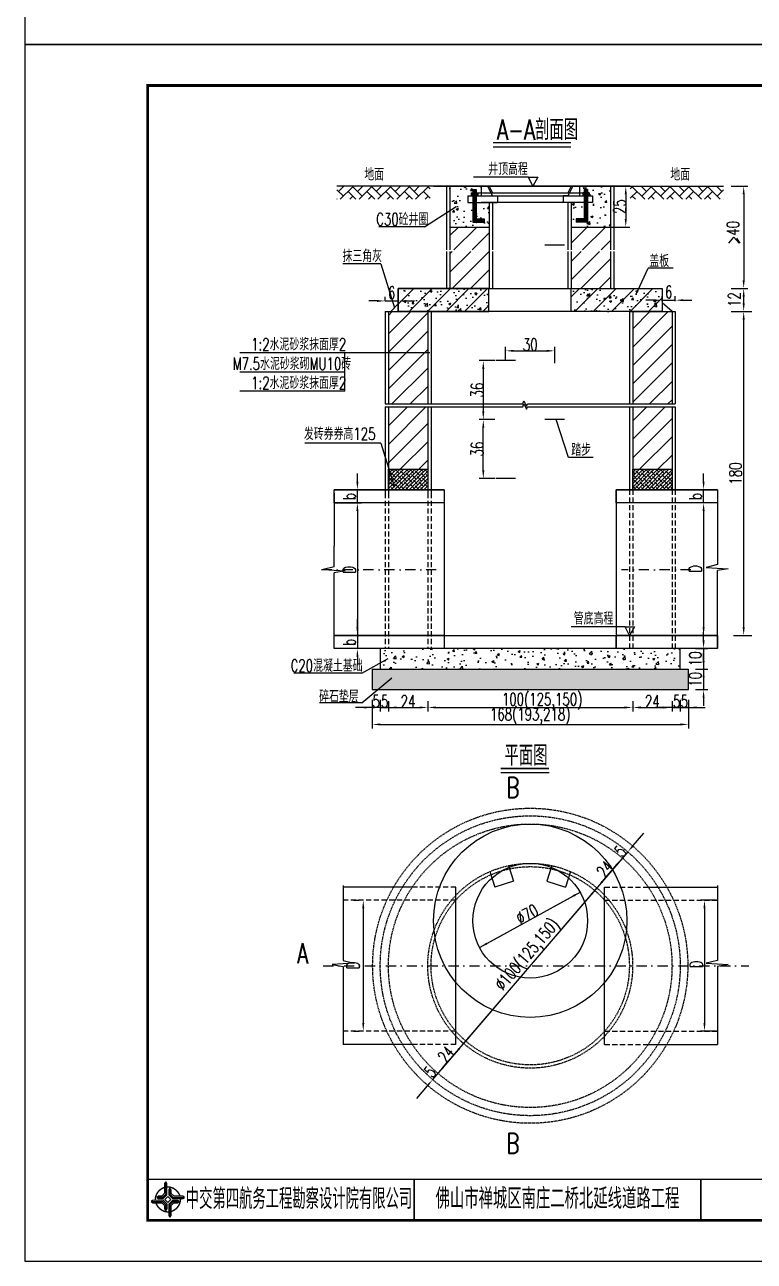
# Model space of a CAD drawing. Extents: x 5781 to 12795, y 1434 to 2653.
# Drawn here: x 5781.4 to 5959.4, y 1795.1 to 2096.9 of the extents above; entities that cross this region are included whole.
import ezdxf
from ezdxf.enums import TextEntityAlignment as Align

# ---------------------------------------------------------------- set-up
doc = ezdxf.new("R2010")
doc.units = 0
doc.header["$LTSCALE"] = 5
doc.linetypes.add('DASHDOT', pattern=[1, 0.5, -0.25, 0, -0.25])
doc.linetypes.add('HIDDEN', pattern=[0.375, 0.25, -0.125])
doc.layers.get('0').update_dxf_attribs({"linetype": 'CONTINUOUS'})
for name, color, linetype in [('YOLLOW', 7, 'CONTINUOUS'), ('中心线', 2, 'DASHDOT'), ('图框', 7, 'CONTINUOUS'), ('填充', 8, 'CONTINUOUS'), ('尺寸标注', 4, 'CONTINUOUS'), ('文字', 7, 'CONTINUOUS'), ('文字字符', 7, 'CONTINUOUS'), ('结构', 7, 'CONTINUOUS'), ('结构1', 1, 'CONTINUOUS'), ('结构2', 7, 'CONTINUOUS'), ('钢筋', 1, 'CONTINUOUS'), ('钢筋2', 3, 'CONTINUOUS')]:
    doc.layers.add(name, color=color, linetype=linetype)
doc.styles.get("Standard").update_dxf_attribs({"font": 'simplex1.shx', "width": 0.7, "bigfont": 'hztxt.shx'})

# ---------------------------------------------------------------- blocks, each defined once
blk = doc.blocks.new('tb')
at = {"lineweight": -3}
h = blk.add_hatch(color=256, dxfattribs=at)
h.paths.add_polyline_path([(-1.23, -0.13), (-3.78, -0.14), (-4.14, -0.41), (-1.4, -0.44), (-0.56, -1.24), (-0.54, -2.62), (-0.27, -2.2), (-0.26, -1.06)])
h.paths.add_polyline_path([(0.13, -1.08), (0.14, -3.86), (0.41, -4.26), (0.44, -1.24), (1.25, -0.43), (2.66, -0.43), (2.26, -0.16), (1.07, -0.15)])
h.paths.add_polyline_path([(1.08, 0.3), (3.62, 0.3), (4.02, 0.56), (1.25, 0.57), (0.43, 1.39), (0.43, 2.8), (0.16, 2.41), (0.15, 1.24)])
h.paths.add_polyline_path([(-0.28, 1.21), (-0.28, 3.99), (-0.56, 4.39), (-0.57, 1.41), (-1.38, 0.6), (-2.74, 0.56), (-2.33, 0.3), (-1.2, 0.29)])
for p, q in [((-0.56, 4.39), (-0.57, 1.41)), ((-1.38, 0.6), (-2.74, 0.56)), ((-0.57, 1.41), (-1.38, 0.6)), ((0.43, 2.8), (0.43, 1.39)), ((0.43, 1.39), (1.25, 0.57)), ((1.25, 0.57), (4.02, 0.56)), ((-4.14, -0.41), (-1.4, -0.44)), ((-1.4, -0.44), (-0.56, -1.24)), ((-0.56, -1.24), (-0.54, -2.62)), ((0.41, -4.26), (0.44, -1.24)), ((0.44, -1.24), (1.25, -0.43)), ((1.25, -0.43), (2.66, -0.43))]:
    blk.add_line(p, q, dxfattribs=at)
at = {"lineweight": -3, "const_width": 0.35, "flags": 128}
for points in [[(-0.9, 3.02, 0.324167), (-3.16, -0.14)], [(2.88, 0.92, 0.324403), (-0.24, 3.15)], [(0.75, -2.86, 0.325418), (3.02, 0.26)], [(-2.98, -0.76, 0.322976), (0.14, -2.98)]]:
    blk.add_lwpolyline(points, format="xyb", dxfattribs=at)
at = {"lineweight": -3, "flags": 128}
for points in [[(-0.9, 3.99), (-0.9, 1.58), (-1.53, 0.91), (-2.34, 0.91), (-2.74, 0.56), (-2.33, 0.3), (-1.2, 0.29), (-0.28, 1.21), (-0.28, 3.99), (-0.56, 4.39)], [(-0.04, 0.77), (0.68, 0.04), (-0.04, -0.69), (-0.77, 0.05)], [(3.62, 0.92), (1.43, 0.92), (0.77, 1.54), (0.77, 2.38), (0.43, 2.8), (0.16, 2.41), (0.15, 1.24), (1.08, 0.3), (3.62, 0.3), (4.02, 0.56)], [(-3.73, -0.76), (-1.54, -0.76), (-0.89, -1.39), (-0.89, -2.21), (-0.54, -2.62), (-0.27, -2.2), (-0.26, -1.06), (-1.23, -0.13), (-3.78, -0.14), (-4.14, -0.41)], [(0.75, -3.85), (0.75, -1.43), (1.4, -0.78), (2.26, -0.78), (2.66, -0.43), (2.26, -0.16), (1.07, -0.15), (0.13, -1.08), (0.14, -3.86), (0.41, -4.26)]]:
    blk.add_lwpolyline(points, close=True, dxfattribs=at)
blk = doc.blocks.new('DIM')
at = {"layer": '尺寸标注'}
blk.add_solid([(-1, -0.125), (-1, 0.125), (0, 0)], dxfattribs=at)
blk = doc.blocks.new('123')
at = {"layer": '图框'}
blk.add_lwpolyline([(6201.38, 2092.12), (6201.38, 2389.12), (5781.38, 2389.12), (5781.38, 2092.12)], close=True, dxfattribs=at)

msp = doc.modelspace()

# ---------------------------------------------------------------- hatches: boundary and pattern name
at = {"layer": '填充'}
h = msp.add_hatch(dxfattribs=at)
h.set_pattern_fill('AR-HBONE', color=8, scale=0.016, style=0)
h.set_pattern_definition([(45, (6152.2422, 1849.3511), (2e-16, 2.2989456), [4.8768, -1.6256]), (135, (6153.3917, 1850.5006), (2e-16, 2.2989456), [4.8768, -1.6256])])
h.paths.add_polyline_path([(5880.3313, 2057.5537), (5857.5653, 2057.5537), (5857.5653, 2054.3537), (5880.3313, 2054.3537)])
h = msp.add_hatch(dxfattribs=at)
h.set_pattern_fill('AR-CONC', color=8, scale=0.03, style=0)
h.set_pattern_definition([(50, (4589.226, 2491.76), (5.46554, -0.478173), [0.5715, -6.2865]), (355, (4589.226, 2491.76), (-1.057285, 5.7317), [0.4572, -5.0292]), (100.451, (4589.6816, 2491.72), (4.408275, 5.2535), [0.4857, -5.3427]), (46.1842, (4589.226, 2493.284), (8.13237, -1.26127), [0.85725, -9.42975]), (96.6356, (4589.904, 2493.179), (7.122127, 7.422767), [0.72855, -8.01405]), (351.184, (4589.226, 2493.284), (7.12214, 7.422754), [0.6858, -7.5438]), (21, (4589.988, 2492.903), (4.548446, -3.067966), [0.5715, -6.2865]), (326, (4589.988, 2492.903), (1.85406, 5.52564), [0.4572, -5.0292]), (71.4514, (4590.367, 2492.6473), (6.402495, 2.457686), [0.4857, -5.3427]), (37.5, (4589.2262, 2491.76), (0.092658, 2.5366512), [0, -4.96824, 0, -5.1054, 0, -5.04825]), (7.5, (4589.2262, 2491.76), (2.00459, 3.005417), [0, -2.91084, 0, -4.85394, 0, -1.92405]), (327.5, (4587.527, 2491.76), (4.067718, -0.1718623), [0, -1.905, 0, -5.9436, 0, -7.8867]), (317.5, (4586.765, 2491.76), (4.443875, 0.762795), [0, -2.4765, 0, -3.94716, 0, -5.6007])])
h.paths.add_polyline_path([(5890.7313, 2053.5544), (5889.5313, 2053.5544), (5889.5313, 2055.1544), (5890.3313, 2055.1544), (5890.3313, 2055.9544), (5890.7313, 2055.9544), (5890.7313, 2056.7544), (5891.5313, 2056.7544), (5891.5313, 2055.9544), (5892.7313, 2055.9544), (5892.7313, 2057.5158), (5885.1313, 2057.5158), (5885.1313, 2047.5544), (5894.7313, 2047.5544), (5894.7313, 2053.5544), (5892.7313, 2053.5544), (5891.5313, 2053.5544), (5891.5313, 2049.5544), (5893.5313, 2049.5544), (5893.5313, 2048.7544), (5890.7313, 2048.7544)])
h.paths.add_polyline_path([(5924.3313, 2057.5158), (5916.7313, 2057.5158), (5916.7313, 2055.9544), (5917.9313, 2055.9544), (5917.9313, 2056.7544), (5918.7313, 2056.7544), (5918.7313, 2055.9544), (5919.1313, 2055.9544), (5919.1313, 2055.1544), (5919.9313, 2055.1544), (5919.9313, 2053.5544), (5918.7313, 2053.5544), (5918.7313, 2048.7544), (5915.9313, 2048.7544), (5915.9313, 2049.5544), (5917.9313, 2049.5544), (5917.9313, 2053.5544), (5914.7313, 2053.5544), (5914.7313, 2047.5544), (5924.3313, 2047.5544)])
h = msp.add_hatch(dxfattribs=at)
h.set_pattern_fill('AR-HBONE', color=8, scale=0.016, style=0)
h.set_pattern_definition([(135, (5657.2204, 1849.3511), (-2e-16, 2.2989456), [4.8768, -1.6256]), (45, (5656.071, 1850.5006), (-2e-16, 2.2989456), [4.8768, -1.6256])])
h.paths.add_polyline_path([(5929.1313, 2057.5537), (5951.8973, 2057.5537), (5951.8973, 2054.3537), (5929.1313, 2054.3537)])
h = msp.add_hatch(dxfattribs=at)
h.set_pattern_fill('ANSI31', color=8, style=0)
h.set_pattern_definition([(45, (4589.2262, 2491.76), (-2.245064, 2.245064), [])])
h.paths.add_polyline_path([(5894.7313, 2041.9664), (5894.7313, 2047.5544), (5885.1313, 2047.5544), (5885.1313, 2041.9664)])
h.paths.add_polyline_path([(5885.1313, 2041.5918), (5885.1313, 2032.5537), (5894.7313, 2032.5537), (5894.7313, 2041.5918)])
h.paths.add_polyline_path([(5914.7313, 2032.5537), (5924.3313, 2032.5537), (5924.3313, 2041.5918), (5914.7313, 2041.5918)])
h.paths.add_polyline_path([(5914.7313, 2041.9664), (5924.3313, 2041.9664), (5924.3313, 2047.5544), (5914.7313, 2047.5544)])
h.paths.add_polyline_path([(5929.7313, 2004.404), (5939.3313, 2004.404), (5939.3313, 2026.9537), (5929.7313, 2026.9537)])
h.paths.add_polyline_path([(5879.7313, 2026.9537), (5870.1313, 2026.9537), (5870.1313, 2004.404), (5879.7313, 2004.404)])
h = msp.add_hatch(dxfattribs=at)
h.set_pattern_fill('AR-CONC', color=256, scale=0.03, style=0)
h.set_pattern_definition([(50, (4589.226, 2474.1672), (5.46554, -0.478173), [0.5715, -6.2865]), (355, (4589.226, 2474.167), (-1.057285, 5.7317), [0.4572, -5.0292]), (100.451, (4589.6816, 2474.1274), (4.408275, 5.2535), [0.4857, -5.3427]), (46.1842, (4589.226, 2475.691), (8.13237, -1.26127), [0.85725, -9.42975]), (96.6356, (4589.904, 2475.586), (7.122127, 7.422767), [0.72855, -8.01405]), (351.184, (4589.226, 2475.691), (7.12214, 7.422754), [0.6858, -7.5438]), (21, (4589.988, 2475.3102), (4.548446, -3.067966), [0.5715, -6.2865]), (326, (4589.988, 2475.31), (1.85406, 5.52564), [0.4572, -5.0292]), (71.4514, (4590.367, 2475.0546), (6.402495, 2.457686), [0.4857, -5.3427]), (37.5, (4589.2262, 2474.1672), (0.092658, 2.5366512), [0, -4.96824, 0, -5.1054, 0, -5.04825]), (7.5, (4589.2262, 2474.1672), (2.00459, 3.005417), [0, -2.91084, 0, -4.85394, 0, -1.92405]), (327.5, (4587.527, 2474.1672), (4.067718, -0.1718623), [0, -1.905, 0, -5.9436, 0, -7.8867]), (317.5, (4586.765, 2474.1672), (4.443875, 0.762795), [0, -2.4765, 0, -3.94716, 0, -5.6007])])
h.paths.add_polyline_path([(5894.6403, 2026.9537), (5894.6403, 2032.5537), (5872.5313, 2032.5537), (5872.5313, 2026.9537)])
h.paths.add_polyline_path([(5914.7313, 2032.5537), (5914.7313, 2026.9537), (5936.9313, 2026.9537), (5936.9313, 2032.5537)])
h = msp.add_hatch(dxfattribs=at)
h.set_pattern_fill('ANSI31', color=8, style=0)
h.set_pattern_definition([(45, (4283.338, 1184.5194), (-2.245064, 2.245064), [])])
h.paths.add_polyline_path([(5879.7313, 2003.6799), (5870.1313, 2003.6799), (5870.1313, 1988.7449), (5870.2263, 1988.4376), (5879.7313, 1988.4376)])
h.paths.add_polyline_path([(5929.7313, 1988.4376), (5939.3313, 1988.4376), (5939.3313, 2003.6799), (5929.7313, 2003.6799)])
h = msp.add_hatch(dxfattribs=at)
h.set_pattern_fill('ANSI38', color=8, scale=0.2, style=0)
h.set_pattern_definition([(45, (4283.3379, 1184.51944), (-0.4490128, 0.4490128), []), (135, (4283.3379, 1184.51944), (-1.34703842, 0.4490128), [1.5875, -0.9525])])
h.paths.add_polyline_path([(5879.7313, 1988.4376), (5870.1313, 1988.4376), (5870.1313, 1983.4376), (5879.7313, 1983.4376)])
h.paths.add_polyline_path([(5939.3313, 1988.4376), (5929.7313, 1988.4376), (5929.7313, 1983.4376), (5939.3313, 1983.4376)])
h = msp.add_hatch(dxfattribs=at)
h.set_pattern_fill('AR-CONC', color=8, scale=0.03, style=0)
h.set_pattern_definition([(50, (5123.338, 888.5194), (5.46554, -0.478173), [0.5715, -6.2865]), (355, (5123.338, 888.5194), (-1.057285, 5.7317), [0.4572, -5.0292]), (100.451, (5123.7933, 888.4796), (4.408275, 5.2535), [0.4857, -5.3427]), (46.1842, (5123.338, 890.0434), (8.13237, -1.26127), [0.85725, -9.42975]), (96.6356, (5124.0156, 889.938), (7.122127, 7.422767), [0.72855, -8.01405]), (351.184, (5123.338, 890.0434), (7.12214, 7.422754), [0.6858, -7.5438]), (21, (5124.1, 889.6624), (4.548446, -3.067966), [0.5715, -6.2865]), (326, (5124.1, 889.6624), (1.85406, 5.52564), [0.4572, -5.0292]), (71.4514, (5124.479, 889.407), (6.402495, 2.457686), [0.4857, -5.3427]), (37.5, (5123.3379, 888.5194), (0.092658, 2.5366512), [0, -4.96824, 0, -5.1054, 0, -5.04825]), (7.5, (5123.338, 888.5194), (2.00459, 3.005417), [0, -2.91084, 0, -4.85394, 0, -1.92405]), (327.5, (5121.6386, 888.5194), (4.067718, -0.1718623), [0, -1.905, 0, -5.9436, 0, -7.8867]), (317.5, (5120.8766, 888.5194), (4.443875, 0.762795), [0, -2.4765, 0, -3.94716, 0, -5.6007])])
h.paths.add_polyline_path([(5941.3313, 1939.6601), (5941.3313, 1944.6601), (5868.1313, 1944.6601), (5868.1313, 1939.6601)])
at = {"layer": '尺寸标注'}
h = msp.add_hatch(dxfattribs=at)
h.set_pattern_fill('ANSI31', color=256, style=0)
h.set_pattern_definition([(45, (4589.2262, 2474.1672), (-2.245064, 2.245064), [])])
h.paths.add_polyline_path([(5894.6403, 2026.9537), (5894.6403, 2032.5537), (5872.5313, 2032.5537), (5872.5313, 2026.9537)])
h.paths.add_polyline_path([(5936.9313, 2026.9537), (5936.9313, 2032.5537), (5914.7313, 2032.5537), (5914.7313, 2026.9537)])
h = msp.add_hatch(dxfattribs=at)
h.set_pattern_fill('AR-SAND', color=8, scale=0.03, style=0)
h.set_pattern_definition([(37.5, (5123.3379, 888.5194), (-0.0480009, 1.4682397), [0, -1.15824, 0, -1.2954, 0, -1.23825]), (7.5, (5123.3379, 888.5194), (1.3485698, 2.1504753), [0, -0.62484, 0, -1.04394, 0, -0.40005]), (327.5, (5122.4006, 888.5194), (2.3729771, 0.0043116), [0, -0.381, 0, -1.3716, 0, -1.7907]), (317.5, (5122.4006, 888.5194), (2.2906694, 0.668788), [0, -0.1905, 0, -0.89916, 0, -1.0287])])
h.paths.add_polyline_path([(5943.3313, 1939.6601), (5866.1313, 1939.6601), (5866.1313, 1934.6601), (5943.3313, 1934.6601)])

# ---------------------------------------------------------------- linework, layer by layer
for p, q in [((5895.6665, 2067.1595), (5914.6679, 2067.1595)), ((5880.3313, 2057.5537), (5857.5653, 2057.5537)), ((5929.1313, 2057.5537), (5951.8973, 2057.5537)), ((5897.5284, 1914.4121), (5909.326, 1914.4121))]:
    msp.add_line(p, q)
at = {"const_width": 0.4}
for points in [[(5895.6665, 2068.1595), (5914.6679, 2068.1595)], [(5897.5284, 1915.4121), (5909.326, 1915.4121)]]:
    msp.add_lwpolyline(points, dxfattribs=at)
at = {"layer": 'YOLLOW'}
for p, q in [((5868.2605, 1994.7933), (5849.6994, 1994.7933)), ((5868.2605, 1994.7933), (5871.5876, 1984.0364)), ((5863.647, 1938.6606), (5847.0762, 1938.6606)), ((5863.647, 1931.4624), (5853.3282, 1931.4624))]:
    msp.add_line(p, q, dxfattribs=at)
at = {"layer": '中心线'}
for p, q in [((5881.8038, 1963.8601), (5853.7806, 1963.8601)), ((5943.912, 1963.8601), (5927.0325, 1963.8601)), ((5854.193, 1867.2516), (5958.0755, 1867.2516))]:
    msp.add_line(p, q, dxfattribs=at)
at = {"layer": '图框'}
for points, const_width in [([(6191.3768, 2082.1207), (5811.3768, 2082.1207), (5811.3768, 1805.1207), (6191.3768, 1805.1207), (6191.3768, 2082.1207)], 0.7), ([(5811.3768, 1815.1207), (6191.3768, 1815.1207)], 0.4), ([(5876.3768, 1815.1207), (5876.3768, 1805.1207)], 0.4), ([(5946.3768, 1805.1207), (5946.3768, 1815.1207)], 0.4)]:
    msp.add_lwpolyline(points, dxfattribs=dict(at, const_width=const_width))
at = {"layer": '填充'}
for p, q in [((5857.1115, 1980.2376), (5863.5574, 1980.2376)), ((5857.1115, 1947.8601), (5863.5574, 1947.8601)), ((5866.1313, 1930.2926), (5864.1313, 1930.2926))]:
    msp.add_line(p, q, dxfattribs=at)
at = {"layer": '尺寸标注'}
for p, q in [((5904.3473, 2059.7272), (5890.861, 2059.7272)), ((5904.3473, 2059.7272), (5906.6162, 2059.7272)), ((5905.3485, 2057.5671), (5904.3473, 2059.7272)), ((5906.6162, 2059.7272), (5905.3485, 2057.5671)), ((5925.3313, 2057.5544), (5929.0495, 2057.5544)), ((5928.0495, 2055.5544), (5928.0495, 2049.5544)), ((5953.7836, 2057.5537), (5957.8235, 2057.5537)), ((5956.8235, 2055.5537), (5956.8235, 2034.5537)), ((5878.9669, 2047.5828), (5886.6292, 2052.5698)), ((5878.9669, 2047.5828), (5867.8158, 2047.5828)), ((5924.5313, 2047.5544), (5929.0495, 2047.5544)), ((5955.0451, 2044.844), (5955.9044, 2043.6588)), ((5868.2605, 2038.6126), (5858.9751, 2038.6126)), ((5868.2605, 2038.6126), (5871.5876, 2027.8557)), ((5930.5922, 2031.1806), (5933.4977, 2037.4969)), ((5939.575, 2037.4969), (5933.4977, 2037.4969)), ((5953.7836, 2032.5537), (5957.8235, 2032.5537)), ((5953.7836, 2032.5537), (5957.8235, 2032.5537)), ((5867.3313, 2029.5171), (5865.3313, 2029.5171)), ((5869.3313, 2029.4537), (5869.3313, 2030.5171)), ((5869.3313, 2029.5171), (5872.5313, 2029.5171)), ((5870.6856, 2026.9537), (5872.5313, 2028.7994)), ((5872.5313, 2029.4537), (5872.5313, 2030.5171)), ((5874.5313, 2029.5171), (5876.5313, 2029.5171)), ((5934.9313, 2029.7028), (5932.9313, 2029.7028)), ((5936.9313, 2029.4537), (5936.9313, 2030.7028)), ((5936.9313, 2029.7028), (5940.1313, 2029.7028)), ((5939.3313, 2026.9537), (5936.9313, 2029.0537)), ((5940.1313, 2029.4537), (5940.1313, 2030.7028)), ((5942.1313, 2029.7028), (5944.1313, 2029.7028)), ((5956.8235, 2028.9537), (5956.8235, 2030.5537)), ((5953.7836, 2026.9537), (5957.8235, 2026.9537)), ((5953.7836, 2026.9537), (5957.8235, 2026.9537)), ((5954.3441, 2026.9537), (5958.8235, 2026.9537)), ((5956.8235, 1949.8601), (5956.8235, 2024.9537)), ((5880.2736, 2016.894), (5833.8666, 2016.894)), ((5859.4606, 2007.4794), (5859.4606, 2016.894)), ((5898.7313, 2015.1537), (5898.7313, 2018.3448)), ((5900.7313, 2017.3448), (5908.7313, 2017.3448)), ((5910.7313, 2014.33), (5910.7313, 2018.3448)), ((5896.1313, 2014.9537), (5892.2779, 2014.9537)), ((5859.4606, 2012.1422), (5833.8666, 2012.1422)), ((5893.2779, 2012.9537), (5893.2779, 2002.5537)), ((5859.4606, 2007.4794), (5833.8666, 2007.4794)), ((5896.1313, 2000.5537), (5892.2779, 2000.5537)), ((5896.1313, 2000.5537), (5892.2779, 2000.5537)), ((5893.2779, 1988.1537), (5893.2779, 1998.5537)), ((5914.0544, 1991.3059), (5911.0308, 2000.5537)), ((5920.0733, 1991.3059), (5914.0544, 1991.3059)), ((5862.5574, 1985.4376), (5862.5574, 1987.4376)), ((5896.1313, 1986.1537), (5892.2779, 1986.1537)), ((5947.0387, 1985.4376), (5947.0387, 1987.4376)), ((5862.5574, 1980.2376), (5862.5574, 1983.4376)), ((5947.0387, 1980.2376), (5947.0387, 1983.4376)), ((5950.1981, 1980.2376), (5946.2549, 1980.2376)), ((5862.5574, 1978.2376), (5862.5574, 1947.8601)), ((5862.5574, 1978.2376), (5862.5574, 1976.2376)), ((5947.0387, 1978.2376), (5947.0387, 1949.8601)), ((5947.0387, 1978.2376), (5947.0387, 1976.2376)), ((5862.5574, 1949.8601), (5862.5574, 1951.8601)), ((5927.9298, 1950.0195), (5914.7126, 1950.0195)), ((5928.9309, 1947.8595), (5927.9298, 1950.0195)), ((5927.9298, 1950.0195), (5930.1986, 1950.0195)), ((5930.1986, 1950.0195), (5928.9309, 1947.8595)), ((5862.5574, 1947.8601), (5862.5574, 1944.6601)), ((5950.1981, 1947.8601), (5946.2549, 1947.8601)), ((5947.0387, 1946.6601), (5947.0387, 1948.6601)), ((5954.3441, 1947.8601), (5958.8235, 1947.8601)), ((5945.097, 1944.6601), (5948.0387, 1944.6601)), ((5947.0387, 1944.6601), (5947.0387, 1939.6601)), ((5862.5574, 1942.6601), (5862.5574, 1940.6601)), ((5863.647, 1938.6606), (5870.0249, 1942.2886)), ((5947.0387, 1941.6601), (5947.0387, 1943.6601)), ((5945.097, 1939.6601), (5948.0387, 1939.6601)), ((5945.097, 1939.6601), (5948.0387, 1939.6601)), ((5947.0387, 1939.6601), (5947.0387, 1934.6601)), ((5863.647, 1931.4624), (5870.9307, 1937.5155)), ((5947.0387, 1937.6601), (5947.0387, 1935.6601)), ((5866.1313, 1932.1601), (5866.1313, 1929.2926)), ((5866.1313, 1932.1601), (5866.1313, 1925.1546)), ((5868.1313, 1932.1601), (5868.1313, 1929.2926)), ((5868.1313, 1931.8075), (5868.1313, 1929.2926)), ((5870.1313, 1931.8075), (5870.1313, 1929.2926)), ((5870.1313, 1931.8075), (5870.1313, 1929.2926)), ((5879.7313, 1931.8075), (5879.7313, 1929.2926)), ((5879.7313, 1931.8075), (5879.7313, 1929.2926)), ((5929.7313, 1931.8075), (5929.7313, 1929.2926)), ((5929.7313, 1931.8075), (5929.7313, 1929.2926)), ((5939.3313, 1931.8075), (5939.3313, 1929.2926)), ((5941.3313, 1932.1601), (5941.3313, 1929.2926)), ((5941.3313, 1931.8075), (5941.3313, 1929.2926)), ((5943.3313, 1932.1601), (5943.3313, 1929.2926)), ((5943.3313, 1932.1601), (5943.3313, 1925.1546)), ((5945.097, 1934.6601), (5948.0387, 1934.6601)), ((5947.0387, 1932.6601), (5947.0387, 1930.6601)), ((5864.1313, 1930.2926), (5862.1313, 1930.2926)), ((5868.1313, 1930.2926), (5866.1313, 1930.2926)), ((5868.1313, 1930.2926), (5876.198, 1930.2926)), ((5870.1313, 1930.2926), (5872.1313, 1930.2926)), ((5872.1313, 1930.2926), (5877.7313, 1930.2926)), ((5881.7313, 1930.2926), (5927.7313, 1930.2926)), ((5931.7313, 1930.2926), (5937.3313, 1930.2926)), ((5937.3313, 1930.2926), (5935.3313, 1930.2926)), ((5939.3313, 1930.2926), (5937.3313, 1930.2926)), ((5939.3313, 1930.2926), (5947.398, 1930.2926)), ((5941.3313, 1930.2926), (5943.3313, 1930.2926)), ((5945.3313, 1930.2926), (5947.3313, 1930.2926)), ((5868.1313, 1926.1546), (5941.3313, 1926.1546)), ((5929.8447, 1896.565), (5932.4905, 1899.6533)), ((5928.5435, 1895.0462), (5880.9191, 1839.457)), ((5922.2977, 1887.7558), (5925.9411, 1892.0085)), ((5925.9411, 1892.0085), (5924.6399, 1890.4897)), ((5920.9965, 1886.237), (5888.4661, 1848.2663)), ((5916.963, 1885.2316), (5892.4314, 1871.7427)), ((5915.2104, 1884.2679), (5894.184, 1872.7064)), ((5861.6371, 1883.2516), (5862.987, 1883.2516)), ((5863.987, 1881.2516), (5863.987, 1853.2516)), ((5950.1981, 1883.2516), (5946.2549, 1883.2516)), ((5947.2549, 1881.6291), (5947.2549, 1853.2516)), ((5861.6371, 1851.2516), (5862.987, 1851.2516)), ((5950.1981, 1851.2516), (5946.2549, 1851.2516)), ((5888.3142, 1848.3964), (5887.7067, 1848.9169)), ((5887.1649, 1846.7474), (5883.5215, 1842.4947)), ((5883.5215, 1842.4947), (5884.8227, 1844.0135)), ((5879.6179, 1837.9382), (5876.9721, 1834.8499))]:
    msp.add_line(p, q, dxfattribs=at)
at = {"layer": '尺寸标注', "color": 0}
msp.add_line((5883.7313, 1947.8601), (5925.7309, 1947.8595), dxfattribs=at)
at = {"layer": '尺寸标注', "color": 1}
msp.add_line((5866.1313, 1939.6601), (5943.3313, 1939.6601), dxfattribs=at)
at = {"layer": '尺寸标注', "color": 0, "linetype": 'HIDDEN', "ltscale": 0.1}
msp.add_circle((5904.7313, 1867.2516), 38.4552, dxfattribs=at)
at = {"layer": '文字'}
for points in [[(5900.2313, 1913.6133, 0, 0.7, 0), (5902.2313, 1913.6133, 0, 0, 0), (5904.7313, 1913.6133, 0, 0, 0), (5904.7313, 1908.8165, 0, 0, 0)], [(5846.5275, 1871.5757, 0, 0.7, 0), (5846.5275, 1869.5757, 0, 0, 0), (5846.5275, 1867.0757, 0, 0, 0), (5851.3243, 1867.0757, 0, 0, 0)], [(5900.2313, 1821.2113, 0, 0.7, 0), (5902.2313, 1821.2113, 0, 0, 0), (5904.7313, 1821.2113, 0, 0, 0), (5904.7313, 1826.0081, 0, 0, 0)]]:
    msp.add_lwpolyline(points, format="xyseb", dxfattribs=at)
at = {"layer": '结构'}
for p, q in [((5892.7313, 2055.1544), (5916.7313, 2055.1544)), ((5916.7313, 2053.5544), (5892.7313, 2053.5544)), ((5950.3981, 1983.447), (5950.3981, 1965.1746)), ((5856.9115, 1982.6376), (5856.9115, 1969.704)), ((5856.9115, 1964.6477), (5856.9115, 1969.704)), ((5950.3981, 1965.1746), (5947.6796, 1964.4822)), ((5856.9115, 1964.6477), (5854.193, 1963.9553)), ((5854.193, 1963.9553), (5859.5854, 1963.6431)), ((5859.5854, 1963.6431), (5856.9115, 1963.1814)), ((5856.9115, 1947.8601), (5856.9115, 1963.1814)), ((5947.6796, 1964.4822), (5953.072, 1964.17)), ((5953.072, 1964.17), (5950.3981, 1963.7082)), ((5950.3981, 1944.6601), (5950.3981, 1963.7194)), ((5859.0645, 1886.8385), (5859.0645, 1868.5661)), ((5875.9473, 1886.4516), (5859.0645, 1886.4516)), ((5886.5753, 1848.0516), (5886.5753, 1886.4516)), ((5922.8873, 1848.0516), (5922.8873, 1886.4516)), ((5933.5153, 1886.4516), (5950.3981, 1886.4516)), ((5950.3981, 1886.8385), (5950.3981, 1868.5661)), ((5859.0645, 1868.5661), (5861.783, 1867.8737)), ((5950.3981, 1868.5661), (5947.6796, 1867.8737)), ((5861.783, 1867.8737), (5856.3906, 1867.5615)), ((5856.3906, 1867.5615), (5859.0645, 1867.0997)), ((5859.0645, 1867.0997), (5859.0645, 1848.0516)), ((5947.6796, 1867.8737), (5953.072, 1867.5615)), ((5953.072, 1867.5615), (5950.3981, 1867.0997)), ((5950.3981, 1867.0997), (5950.3981, 1848.0516)), ((5875.9473, 1848.0516), (5859.0645, 1848.0516)), ((5933.5153, 1848.0516), (5950.3981, 1848.0516))]:
    msp.add_line(p, q, dxfattribs=at)
at = {"layer": '结构', "color": 2, "linetype": 'HIDDEN'}
for p, q in [((5886.5753, 1886.4516), (5875.9473, 1886.4516)), ((5922.8873, 1886.4516), (5933.5153, 1886.4516)), ((5886.5753, 1883.2516), (5859.0645, 1883.2516)), ((5922.8873, 1883.2516), (5950.3981, 1883.2516)), ((5886.5753, 1851.2516), (5859.0645, 1851.2516)), ((5922.8873, 1851.2516), (5950.3981, 1851.2516)), ((5886.5753, 1848.0516), (5875.9473, 1848.0516)), ((5922.8873, 1848.0516), (5933.5153, 1848.0516))]:
    msp.add_line(p, q, dxfattribs=at)
at = {"layer": '结构'}
for points in [[(5869.3313, 2004.404), (5902.9508, 2004.404), (5903.1547, 2005.1282), (5903.801, 2003.801), (5904.0281, 2004.404), (5940.1313, 2004.404)], [(5869.3313, 2003.6799), (5902.9508, 2003.6799), (5903.1547, 2004.4041), (5903.801, 2003.0768), (5904.0281, 2003.6799), (5940.1313, 2003.6799)]]:
    msp.add_lwpolyline(points, dxfattribs=at)
for radius in [23.6, 14]:
    msp.add_circle((5904.7313, 1878.2516), radius, dxfattribs=at)
at = {"layer": '结构1', "linetype": 'HIDDEN'}
for p, q in [((5929.7313, 1983.4376), (5929.7313, 1944.6601)), ((5939.3313, 1983.4376), (5939.3313, 1944.6601)), ((5870.1313, 1982.6376), (5870.1313, 1944.6601)), ((5879.7313, 1982.6376), (5879.7313, 1944.6601))]:
    msp.add_line(p, q, dxfattribs=at)
at = {"layer": '结构1'}
for p, q in [((5941.3313, 1944.6601), (5868.1313, 1944.6601)), ((5868.1313, 1944.6601), (5868.1313, 1939.6601)), ((5941.3313, 1939.6601), (5941.3313, 1944.6601)), ((5866.1313, 1939.6601), (5866.1313, 1934.6601)), ((5943.3313, 1934.6601), (5943.3313, 1939.6601)), ((5866.1313, 1934.6601), (5943.3313, 1934.6601))]:
    msp.add_line(p, q, dxfattribs=at)
for points in [[(5872.5313, 2026.9537), (5894.6403, 2026.9537), (5894.6403, 2032.5537), (5872.5313, 2032.5537)], [(5914.7313, 2032.5537), (5936.9313, 2032.5537), (5936.9313, 2026.9537), (5914.7313, 2026.9537)], [(5870.1313, 1988.4376), (5879.7313, 1988.4376), (5879.7313, 1983.4376), (5870.1313, 1983.4376)], [(5929.7313, 1988.4376), (5939.3313, 1988.4376), (5939.3313, 1983.4376), (5929.7313, 1983.4376)], [(5856.9115, 1983.4376), (5883.7313, 1983.4376), (5883.7313, 1980.2376), (5856.9115, 1980.2376)], [(5925.7313, 1983.4376), (5950.3981, 1983.4376), (5950.3981, 1980.2376), (5925.7313, 1980.2376)], [(5856.9115, 1947.8601), (5883.7313, 1947.8601), (5883.7313, 1944.6601), (5856.9115, 1944.6601)], [(5925.7313, 1947.8601), (5950.3981, 1947.8601), (5950.3981, 1944.6601), (5925.7313, 1944.6601)]]:
    msp.add_lwpolyline(points, close=True, dxfattribs=at)
at = {"layer": '结构1', "linetype": 'HIDDEN', "ltscale": 0.1}
for radius in [34.6, 25]:
    msp.add_circle((5904.7313, 1867.2516), radius, dxfattribs=at)
at = {"layer": '结构2'}
for p, q in [((5883.7313, 1983.4376), (5856.9115, 1983.4376)), ((5950.3981, 1983.4376), (5925.7313, 1983.4376)), ((5925.7313, 1983.4376), (5925.7313, 1944.6601)), ((5883.7313, 1980.2376), (5856.9115, 1980.2376)), ((5883.7313, 1982.6376), (5883.7313, 1947.8601)), ((5950.3981, 1980.2376), (5925.7313, 1980.2376)), ((5883.7313, 1947.8601), (5856.9115, 1947.8601)), ((5950.3981, 1947.8601), (5925.7313, 1947.8601)), ((5883.7313, 1944.6601), (5856.9115, 1944.6601)), ((5950.3981, 1944.6601), (5925.7313, 1944.6601))]:
    msp.add_line(p, q, dxfattribs=at)
at = {"layer": '结构2', "linetype": 'Continuous'}
msp.add_lwpolyline([(5872.5313, 2032.5537), (5936.9313, 2032.5537), (5936.9313, 2026.9537), (5872.5313, 2026.9537)], close=True, dxfattribs=at)
at = {"layer": '结构2', "linetype": 'HIDDEN', "ltscale": 0.1}
for radius in [36.6, 24.2]:
    msp.add_circle((5904.7313, 1867.2516), radius, dxfattribs=at)
at = {"layer": '钢筋', "linetype": 'Continuous'}
for p, q in [((5881.1313, 2057.5544), (5928.3313, 2057.5544)), ((5885.1313, 2057.5544), (5885.1313, 2047.5544)), ((5924.3313, 2057.5544), (5924.3313, 2047.5544)), ((5894.7313, 2053.5544), (5894.7313, 2047.5544)), ((5914.7313, 2053.5544), (5914.7313, 2047.5544)), ((5885.1313, 2047.5544), (5885.1313, 2041.9664)), ((5894.7313, 2047.5544), (5894.7313, 2032.5537)), ((5914.7313, 2047.5544), (5914.7313, 2041.9664)), ((5924.3313, 2047.5544), (5924.3313, 2041.9664)), ((5885.1313, 2041.5918), (5885.1313, 2032.5537)), ((5914.7313, 2041.5918), (5914.7313, 2032.5537)), ((5924.3313, 2041.5918), (5924.3313, 2032.5537)), ((5869.3313, 2026.9537), (5880.5313, 2026.9537)), ((5870.1313, 2026.9537), (5870.1313, 2004.404)), ((5879.7313, 2026.9537), (5879.7313, 2004.404)), ((5928.9313, 2026.9537), (5940.1313, 2026.9537)), ((5929.7313, 2026.9537), (5929.7313, 2004.404)), ((5939.3313, 2026.9537), (5939.3313, 2004.404)), ((5870.1313, 2003.6799), (5870.1313, 1982.6376)), ((5879.7313, 2003.6799), (5879.7313, 1982.6376)), ((5929.7313, 2003.6799), (5929.7313, 1983.4376)), ((5939.3313, 2003.6799), (5939.3313, 1983.4376))]:
    msp.add_line(p, q, dxfattribs=at)
at = {"layer": '钢筋'}
for p, q in [((5891.5313, 2055.9544), (5917.9313, 2055.9544)), ((5892.7313, 2057.5544), (5892.7313, 2055.1544)), ((5894.3329, 2057.5544), (5895.5329, 2055.1544)), ((5894.7313, 2057.5544), (5895.5313, 2055.9544)), ((5915.1297, 2057.5544), (5913.9297, 2055.1544)), ((5914.7313, 2057.5544), (5913.9313, 2055.9544)), ((5916.7313, 2057.5544), (5916.7313, 2055.1544)), ((5889.5313, 2055.1544), (5892.7313, 2055.1544)), ((5889.5313, 2055.1544), (5889.5313, 2053.5544)), ((5889.5313, 2053.5544), (5896.7313, 2053.5544)), ((5895.5329, 2055.1544), (5896.7313, 2055.1544)), ((5896.7313, 2055.1544), (5896.7313, 2053.5544)), ((5913.9297, 2055.1544), (5912.7313, 2055.1544)), ((5912.7313, 2055.1544), (5912.7313, 2053.5544)), ((5919.9313, 2053.5544), (5912.7313, 2053.5544)), ((5916.7313, 2055.1544), (5919.9313, 2055.1544)), ((5919.9313, 2055.1544), (5919.9313, 2053.5544)), ((5885.1313, 2047.5544), (5894.7313, 2047.5544)), ((5914.7313, 2047.5544), (5924.3313, 2047.5544))]:
    msp.add_line(p, q, dxfattribs=at)
at = {"layer": '钢筋', "color": 3, "linetype": 'HIDDEN'}
for p, q in [((5928.9313, 1983.4376), (5928.9313, 1944.6601)), ((5940.1313, 1983.4376), (5940.1313, 1944.6601)), ((5869.3313, 1982.6376), (5869.3313, 1944.6601)), ((5880.5313, 1982.6376), (5880.5313, 1944.6601))]:
    msp.add_line(p, q, dxfattribs=at)
at = {"layer": '钢筋2'}
for p, q in [((5929.1313, 2057.5537), (5880.3313, 2057.5537)), ((5913.1313, 2043.1537), (5908.3313, 2043.1537)), ((5901.1313, 2014.9537), (5896.3313, 2014.9537)), ((5913.1313, 2000.5537), (5908.3313, 2000.5537)), ((5901.1313, 1986.1537), (5896.3313, 1986.1537)), ((5894.8829, 1890.2271), (5896.1238, 1886.4244)), ((5899.4462, 1891.7161), (5900.687, 1887.9134)), ((5910.0164, 1891.7161), (5908.7756, 1887.9134)), ((5914.5797, 1890.2271), (5913.3388, 1886.4244)), ((5900.687, 1887.9134), (5896.1238, 1886.4244)), ((5908.7756, 1887.9134), (5913.3388, 1886.4244))]:
    msp.add_line(p, q, dxfattribs=at)
at = {"layer": '钢筋2', "linetype": 'Continuous'}
for p, q in [((5884.3313, 2057.5544), (5884.3313, 2041.9664)), ((5925.1313, 2057.5544), (5925.1313, 2041.9664)), ((5895.5313, 2053.5544), (5895.5313, 2041.9664)), ((5913.9313, 2053.5544), (5913.9313, 2041.9664)), ((5884.3313, 2041.5918), (5884.3313, 2032.5537)), ((5895.5313, 2041.5918), (5895.5313, 2032.5537)), ((5913.9313, 2041.5918), (5913.9313, 2032.5537)), ((5925.1313, 2041.5918), (5925.1313, 2032.5537)), ((5869.3313, 2026.9537), (5869.3313, 2004.404)), ((5880.5313, 2026.9537), (5880.5313, 2004.404)), ((5928.9313, 2026.9537), (5928.9313, 2004.404)), ((5940.1313, 2026.9537), (5940.1313, 2004.404)), ((5869.3313, 2003.6799), (5869.3313, 1982.6376)), ((5880.5313, 2003.6799), (5880.5313, 1982.6376)), ((5928.9313, 2003.6799), (5928.9313, 1983.4376)), ((5940.1313, 2003.6799), (5940.1313, 1983.4376))]:
    msp.add_line(p, q, dxfattribs=at)
at = {"layer": '钢筋2', "color": 7, "linetype": 'Continuous'}
for p, q in [((5890.3313, 2055.9544), (5890.3313, 2055.1544)), ((5890.3313, 2055.9544), (5891.9313, 2055.9544)), ((5890.3313, 2055.7544), (5891.9313, 2055.7544)), ((5890.3313, 2055.5544), (5891.9313, 2055.5544)), ((5890.7313, 2056.7544), (5891.5313, 2056.7544)), ((5890.7313, 2056.7544), (5890.7313, 2048.7544)), ((5890.9313, 2056.7544), (5890.9313, 2048.9544)), ((5891.1313, 2056.7544), (5891.1313, 2049.1544)), ((5891.3313, 2056.7544), (5891.3313, 2049.3544)), ((5891.5313, 2056.7544), (5891.5313, 2049.5544)), ((5891.9313, 2055.9544), (5891.9313, 2055.1544)), ((5917.5313, 2055.9544), (5917.5313, 2055.1544)), ((5919.1313, 2055.9544), (5917.5313, 2055.9544)), ((5919.1313, 2055.7544), (5917.5313, 2055.7544)), ((5919.1313, 2055.5544), (5917.5313, 2055.5544)), ((5918.7313, 2056.7544), (5917.9313, 2056.7544)), ((5917.9313, 2056.7544), (5917.9313, 2049.5544)), ((5918.1313, 2056.7544), (5918.1313, 2049.3544)), ((5918.3313, 2056.7544), (5918.3313, 2049.1544)), ((5918.5313, 2056.7544), (5918.5313, 2048.9544)), ((5918.7313, 2056.7544), (5918.7313, 2048.7544)), ((5919.1313, 2055.9544), (5919.1313, 2055.1544)), ((5890.3313, 2055.3544), (5891.9313, 2055.3544)), ((5919.1313, 2055.3544), (5917.5313, 2055.3544)), ((5891.5313, 2049.5544), (5893.5313, 2049.5544)), ((5893.5313, 2049.5544), (5893.5313, 2048.7544)), ((5915.9313, 2049.5544), (5915.9313, 2048.7544)), ((5917.9313, 2049.5544), (5915.9313, 2049.5544)), ((5890.7313, 2048.7544), (5893.5313, 2048.7544)), ((5890.9313, 2048.9544), (5893.5313, 2048.9544)), ((5891.1313, 2049.1544), (5893.5313, 2049.1544)), ((5891.3313, 2049.3544), (5893.5313, 2049.3544)), ((5918.1313, 2049.3544), (5915.9313, 2049.3544)), ((5918.3313, 2049.1544), (5915.9313, 2049.1544)), ((5918.5313, 2048.9544), (5915.9313, 2048.9544)), ((5918.7313, 2048.7544), (5915.9313, 2048.7544))]:
    msp.add_line(p, q, dxfattribs=at)

# ---------------------------------------------------------------- block references
at = {"layer": '图框', "lineweight": -3}
msp.add_blockref('tb', (5816.3725, 1810.1261), dxfattribs=at)
at = {"layer": '填充', "xscale": 2, "yscale": 2, "zscale": 2}
for p, rotation in [((5928.0495, 2057.5544), 90), ((5862.5574, 1980.2376), 90), ((5862.5574, 1947.8601), 270), ((5947.0387, 1947.8601), 270), ((5947.256, 1883.2516), 90), ((5947.2549, 1851.2516), 270)]:
    msp.add_blockref('DIM', p, dxfattribs=dict(at, rotation=rotation))
at = {"layer": '尺寸标注'}
for p in [(0, 0), (0, -297)]:
    msp.add_blockref('123', p, dxfattribs=at)
at = {"layer": '尺寸标注', "yscale": 2, "zscale": 2}
for p, xscale, rotation in [((5956.8235, 2057.5537), 2, 90), ((5928.0495, 2047.5544), 2, 270), ((5956.8235, 2032.5537), 2, 270), ((5956.8235, 2032.5537), 2, 90), ((5872.5313, 2029.5171), 2, 180), ((5940.1313, 2029.7028), 2, 180), ((5956.8235, 2026.9537), 2, 270), ((5956.8235, 2026.9537), 2, 90), ((5898.7313, 2017.3448), 2, 180), ((5893.2779, 2014.9537), 2, 90), ((5893.2779, 2000.5537), 2, 270), ((5893.2779, 2000.5537), 2, 90), ((5893.2779, 1986.1537), 2, 270), ((5862.5574, 1983.4376), 2, 270), ((5947.0387, 1983.4376), 2, 270), ((5862.5574, 1980.2376), 2, 90), ((5947.0387, 1980.2376), 2, 90), ((5947.0387, 1980.2376), 2, 90), ((5862.5574, 1947.8601), 2, 270), ((5956.8235, 1947.8601), 2, 270), ((5862.5574, 1944.6601), 2, 90), ((5947.0387, 1944.6601), 2, 270), ((5947.0387, 1939.6601), 2, 270), ((5947.0387, 1939.6601), 2, 90), ((5947.0387, 1934.6601), 2, 90), ((5868.1313, 1930.2926), 2, 180), ((5870.1313, 1930.2926), 2, 180), ((5870.1313, 1930.2926), 2, 180), ((5879.7313, 1930.2926), 2, 180), ((5929.7313, 1930.2926), 2, 180), ((5941.3313, 1930.2926), 2, 180), ((5943.3313, 1930.2926), 2, 180), ((5866.1313, 1926.1546), 2, 180), ((5928.5435, 1895.0462), 1.999999999999916, 229.4126044288992), ((5927.2423, 1893.5274), 1.999999999999916, 49.41260442889924), ((5927.2423, 1893.5274), 1.999999999999916, 49.41260442889924), ((5920.9965, 1886.237), 2.000000000000335, 229.4126044288752), ((5916.963, 1885.2316), 1.999999999999628, 28.80454625968022), ((5920.9965, 1886.237), 1.999999999999916, 49.41260442889924), ((5863.987, 1883.2516), 2, 90), ((5892.4314, 1871.7427), 1.999999999999627, 208.8045462596803), ((5863.987, 1851.2516), 2, 270), ((5888.4661, 1848.2663), 1.999999999999916, 49.41260442889924), ((5888.4661, 1848.2663), 2.000000000000335, 229.4126044288752), ((5882.2203, 1840.9759), 2.000000000000335, 229.4126044288752), ((5882.2203, 1840.9759), 1.999999999999571, 229.4126044288908), ((5880.9191, 1839.457), 1.999999999999571, 49.41260442889077)]:
    msp.add_blockref('DIM', p, dxfattribs=dict(at, xscale=xscale, rotation=rotation))
at = {"layer": '尺寸标注', "xscale": 2, "yscale": 2, "zscale": 2}
for p in [(5869.3313, 2029.5171), (5936.9313, 2029.7028), (5910.7313, 2017.3448), (5866.1313, 1930.2926), (5868.1313, 1930.2926), (5879.7313, 1930.2926), (5929.7313, 1930.2926), (5939.3313, 1930.2926), (5939.3313, 1930.2926), (5941.3313, 1930.2926), (5943.3313, 1926.1546)]:
    msp.add_blockref('DIM', p, dxfattribs=at)

# ---------------------------------------------------------------- texts
at = {"layer": '图框', "color": 7}
for s, width, p in [('中交第四航务工程勘察设计院有限公司', 0.65, (5848.3076, 1810.3692)), ('佛山市禅城区南庄二桥北延线道路工程', 0.7, (5911.3768, 1810.4354))]:
    msp.add_text(s, height=5, dxfattribs=dict(at, width=width)).set_placement(p, align=Align.MIDDLE_CENTER)
at = {"layer": '尺寸标注', "color": 7, "width": 0.7}
for s, rotation, p in [('>40', 90, (5955.7401, 2043.2755)), ('12', 90, (5956.0304, 2028.0775)), ('D', 90, (5862.0574, 1962.9861)), ('D', 90, (5946.5387, 1963.2108)), ('%%C100(125,150)', 49.412604, (5898.0625, 1860.9649)), ('D', 90, (5862.987, 1866.4135)), ('D', 90, (5946.7549, 1866.6713))]:
    msp.add_text(s, height=3, rotation=rotation, dxfattribs=at).set_placement(p)
msp.add_text('100(125,150)', height=3, dxfattribs=at).set_placement((5897.8309, 1930.7926))
at = {"layer": '尺寸标注', "color": 7, "char_height": 3, "attachment_point": 5}
for s, insert, rotation in [('\\A1;25', (5926.5495, 2052.5544), 90), ('\\A1;36', (5891.7779, 2007.7537), 90), ('\\A1;36', (5891.7779, 1993.3537), 90), ('\\A1;180', (5954.8235, 1987.4069), 90), ('b', (5860.5574, 1981.8376), 90), ('b', (5945.0387, 1981.8376), 90), ('b', (5860.5574, 1946.2601), 90), ('\\A1;10', (5945.0387, 1942.1601), 90), ('\\A1;10', (5945.0387, 1937.1601), 90), ('\\A1;5', (5926.7007, 1895.2007), 49.412604), ('\\A1;24', (5922.9803, 1890.8581), 49.412604), ('\\A1;%%c70', (5903.9745, 1879.8016), 28.804546), ('\\A1;24', (5884.2041, 1845.597), 49.412604), ('\\A1;5', (5880.3004, 1841.3478), 49.412604)]:
    msp.add_mtext(s, dxfattribs=dict(at, insert=insert, rotation=rotation))
for s, insert in [('\\A1;6', (5870.9313, 2031.5171)), ('\\A1;6', (5938.5313, 2031.7028)), ('\\A1;30', (5904.7313, 2018.8448)), ('\\A1;5', (5867.1313, 1931.7888)), ('\\A1;5', (5869.1895, 1931.7926)), ('\\A1;24', (5874.9313, 1931.7926)), ('\\A1;24', (5934.5313, 1931.7926)), ('\\A1;5', (5940.4668, 1931.7926)), ('\\A1;5', (5942.3313, 1931.811)), ('168(193,218)', (5904.7313, 1928.1546))]:
    msp.add_mtext(s, dxfattribs=dict(at, insert=insert))
at = {"layer": '文字', "color": 7, "width": 0.7}
for s, p in [('A-A剖面图', (5896.5965, 2068.8172)), ('平面图', (5898.4584, 1916.0699))]:
    msp.add_text(s, height=5, dxfattribs=at).set_placement(p)
for s, p in [('B', (5900.4621, 1910.7495)), ('A', (5849.1856, 1870.2798)), ('B', (5900.4621, 1823.897))]:
    msp.add_text(s, height=5, dxfattribs=at).set_placement(p, align=Align.MIDDLE_CENTER)
at = {"layer": '文字字符', "color": 7, "width": 0.7}
for s, p in [('地面', (5866.6637, 2060.5727)), ('地面', (5941.3515, 2060.5727)), ('C30砼井圈', (5873.5048, 2049.6138)), ('抹三角灰', (5863.7457, 2040.6436)), ('盖板', (5936.2188, 2039.4446)), ('1:2水泥砂浆抹面厚2', (5848.2308, 2019.0991)), ('M7.5水泥砂浆砌MU10砖', (5846.5947, 2014.3472)), ('1:2水泥砂浆抹面厚2', (5848.2308, 2009.6845)), ('发砖券券高125', (5858.2333, 1997.2449)), ('踏步', (5917.1658, 1993.3709)), ('C20混凝土基础', (5855.0365, 1940.6641)), ('碎石垫层', (5858.0392, 1933.1396))]:
    msp.add_text(s, height=3, dxfattribs=at).set_placement(p, align=Align.MIDDLE)
at = {"layer": '结构', "color": 7, "width": 0.7}
for s, p in [('井顶高程', (5894.4835, 2060.2272)), ('管底高程', (5915.3612, 1950.5195))]:
    msp.add_text(s, height=3, dxfattribs=at).set_placement(p)

doc.saveas('drawing.dxf')
